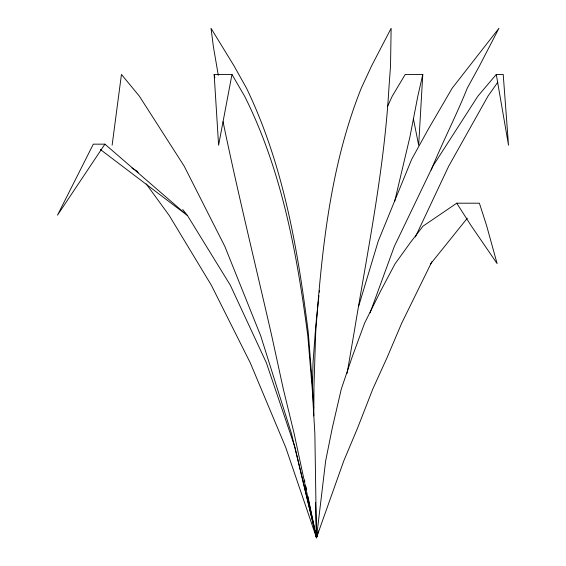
<?xml version="1.0" encoding="UTF-8"?>
<svg xmlns="http://www.w3.org/2000/svg" width="566" height="566" viewBox="0 0 566 566"><rect width="100%" height="100%" fill="white"/><g stroke="black" fill="none" stroke-linecap="round" stroke-linejoin="round"><path stroke-width="0.85" d="M313.805 415.918L313.967 386.337L315.708 332.284C321.835 249.691 330.275 165.689 361.285 88.14L371.537 66.003L391.134 28.3L390.526 66.003L388.92 88.14C384.187 170.309 367.461 251.212 354.146 332.284L347.085 373.383M312.397 389.663L313.019 362.792L315.786 325.492L318.368 300.963M316.521 535.931L316.479 537.7L285.703 447.338L250.25 362.792L211.33 285.193L169.298 215.589L146.198 183.9M387.554 106.358L392.252 96.178L405.214 74.443L422.781 74.443L418.663 145.229L413.406 118.803M318.552 299.216L318.92 295.707M319.288 292.205L319.472 290.45M112.125 145.229L121.449 74.443L139.37 96.178L184.212 166.171L224.858 246.458L260.756 335.963L291.44 433.478L316.479 537.7L343.774 460.894L357.535 428.151L372.803 389.026L387.194 357.323L401.754 323.073L431.886 261.704M316.833 535.075L316.479 537.7L294.971 447.338L266.367 362.792L230.32 285.193L187.488 215.589L182.74 209.54M231.968 74.443L218.596 145.229L214.16 74.443L231.968 74.443L244.604 96.178C282.031 170.812 297.001 253.893 307.819 335.963L312.255 389.047L314.852 433.478L316.479 537.7L318.481 530.95M422.781 74.443L417.821 96.178L409.918 136.951L394.658 201.425M358.667 306.171L378.237 241.158L411.631 159.407L428.03 129.656L452.206 88.14L498.922 28.3L479.409 66.003L467.275 88.14C456.224 115.867 442.35 142.384 431.186 170.033M370.114 312.793L394.304 246.458L432.849 166.171L477.867 96.178L496.283 74.443L503.216 74.443L508.516 145.229L496.283 74.443M415.366 236.991L448.704 166.171L487.963 96.178L497.755 82.247M104.908 144.16L57.484 215.186L93.326 144.16L104.908 144.16L187.488 215.589L100.352 149.495M430.563 263.905L467.318 218.2M456.741 203.194L471.025 225.523L497.097 263.565L486.583 225.523L479.388 203.194L456.741 203.194L422.986 226.174L410.52 242.375L394.997 263.905L380.883 290.521L364.624 323.073L352.038 357.323L341.298 389.026L332.249 428.151L325.655 460.894L316.479 537.7L294.122 433.478L283.325 389.047L271.765 335.963C255.471 264.563 237.904 193.438 223.061 121.732M131.956 167.989L137.156 171.194L138.161 172.609M304.515 479.996L304.869 481.716M305.76 486.024L306.475 489.47M307.904 496.361L314.696 529.09M315.05 530.809L316.479 537.7L317.611 533.434L316.479 537.7L316.401 535.931L316.479 537.7L317.427 533.398L316.479 537.7L315.538 502.353M214.16 74.443L214.847 77.775M218.313 75.335L213.424 46.914L211.04 28.3L234.105 66.003L246.493 88.14C283.304 164.473 297.737 248.899 308.251 332.284L312.538 386.337L313.734 408.093M317.278 533.356L316.479 537.7L317.293 533.363"/></g></svg>
